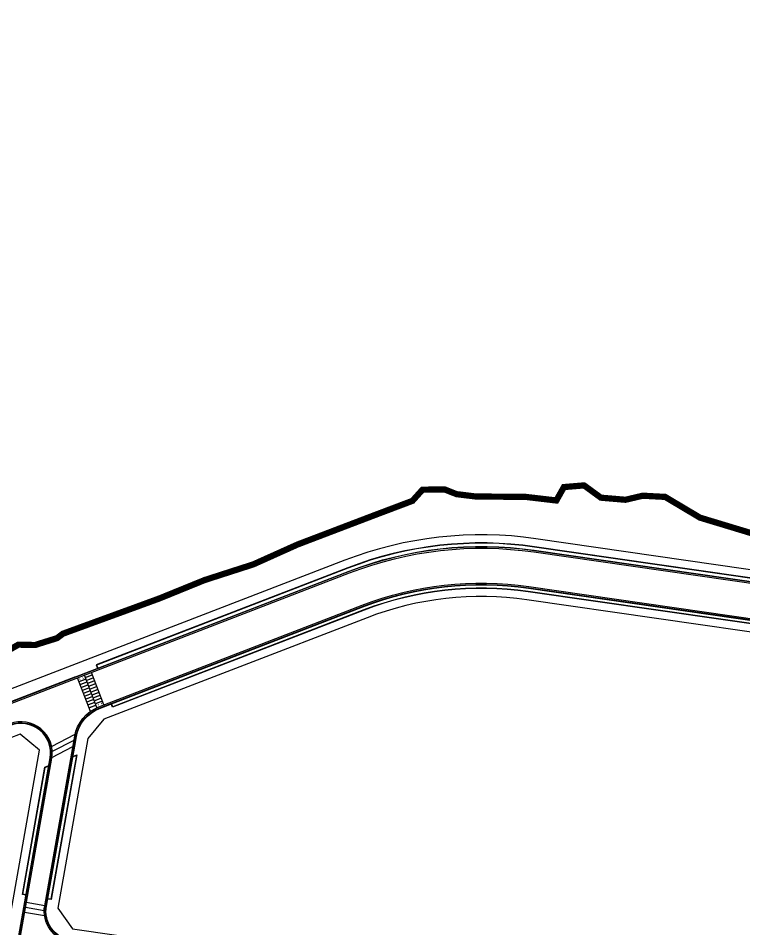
# Model space of a CAD drawing. Header units: millimetres. Extents: x 235041 to 237168, y 422741 to 424190.
# Drawn here: x 236524.5 to 236815.8, y 423394.3 to 423760.1 of the extents above; entities that cross this region are included whole.
import ezdxf

# ---------------------------------------------------------------- set-up
doc = ezdxf.new("R2010")
doc.units = ezdxf.units.MM
doc.linetypes.add('DASHED2', pattern=[0.375, 0.25, -0.125])
doc.linetypes.add('PHANTOM2', pattern=[1.25, 0.625, -0.125, 0.125, -0.125, 0.125, -0.125])
for name, color, linetype in [('0_210818_탑립전민지구 구역계(최종)', 1, 'PHANTOM2'), ('@@노면표시_11.횡단보도(W6.0_백색)', 7, 'Continuous'), ('@@보도선', 7, 'Continuous'), ('@@횡단보도라인', 7, 'Continuous')]:
    doc.layers.add(name, color=color, linetype=linetype)
doc.layers.add('_낮춤(200x250)_직선', color=7, linetype='Continuous', lineweight=13)

# ---------------------------------------------------------------- blocks, each defined once
blk = doc.blocks.new('계획선 검토')
at = {"layer": '@@보도선', "color": 8}
for points in [[(236281.51, 423329.7), (236272.66, 423291.3, 0.358127), (236276.43, 423283.71), (236279.09, 423282.64, 0.394409), (236287.37, 423285.83), (236310.14, 423332.87, -0.190089), (236441.73, 423454.03), (236657.55, 423537.35, -0.12868), (236731.51, 423545.7), (236889.17, 423522.93, 0.326884), (236902.21, 423529.86), (236915.28, 423556.89), (236924.51, 423569.08), (236985.06, 423694.26, 0.414478), (236979.24, 423710.96), (236913.95, 423742.46), (236911.36, 423743.71), (236899.26, 423753.16), (236885.96, 423759.96)], [(236885.73, 423759.52), (236898.99, 423752.74), (236911.1, 423743.28), (236913.73, 423742.01), (236979.02, 423710.51, -0.414478), (236984.61, 423694.47), (236924.08, 423569.35), (236914.85, 423557.15), (236901.76, 423530.08, -0.326884), (236889.24, 423523.42), (236731.58, 423546.2, 0.12868), (236657.37, 423537.81), (236441.55, 423454.49, 0.190089), (236309.69, 423333.09), (236286.92, 423286.05, -0.414214), (236278.9, 423283.27), (236276.71, 423284.33)], [(236547.55, 423495.41), (236547.47, 423495.6), (236657.3, 423538, -0.12868), (236731.61, 423546.4), (236889.27, 423523.62, 0.326884), (236901.58, 423530.16), (236914.68, 423557.25), (236923.91, 423569.45), (236984.43, 423694.56, 0.414478), (236978.93, 423710.33), (236913.65, 423741.83), (236910.99, 423743.11), (236898.88, 423752.57), (236885.64, 423759.34)], [(236883.8, 423755.73), (236895.05, 423749.71), (236908.39, 423738.62), (236911.4, 423737.17), (236976.67, 423705.67), (236979.99, 423696.13), (236919.9, 423571.91), (236910.67, 423559.71), (236897.81, 423533.13), (236888.91, 423528.4), (236732.28, 423551.03, 0.12868), (236655.61, 423542.37), (236439.8, 423459.05, 0.190089), (236305.3, 423335.21), (236281.47, 423286.01), (236277.09, 423284.34)], [(236881.71, 423524.71), (236882.3, 423526.06), (236731.81, 423547.8, 0.12868), (236656.79, 423539.33), (236555.78, 423500.33), (236556.29, 423499.01)], [(236881.59, 423524.73), (236882.13, 423525.97), (236731.8, 423547.68, 0.12868), (236656.83, 423539.21), (236555.94, 423500.26), (236556.41, 423499.05)], [(236546.98, 423467.78), (236547.18, 423467.74), (236547.85, 423471.58, -0.262673), (236557.1, 423482.81), (236662.84, 423523.63, -0.12868), (236729.41, 423531.15), (236833.93, 423516.06), (236848.34, 423510.94), (236878.13, 423506.64, -0.507291), (236887.06, 423489.82), (236850.49, 423414.21, 0.045008), (236829.72, 423359.12, -0.377445), (236816.66, 423350.59), (236813.93, 423350.99), (236813.9, 423350.79)], [(236874.04, 423507.23), (236873.45, 423505.88), (236848, 423509.56), (236833.58, 423514.67), (236729.21, 423529.75, 0.12868), (236663.35, 423522.31), (236562.35, 423483.31), (236561.84, 423484.64)], [(236873.92, 423507.25), (236873.38, 423506.01), (236848.03, 423509.67), (236833.61, 423514.79), (236729.22, 423529.87, 0.12868), (236663.31, 423522.42), (236562.42, 423483.47), (236561.95, 423484.68)], [(236547.48, 423495.58), (236441.49, 423454.66, 0.190089), (236309.53, 423333.16), (236286.76, 423286.13, -0.414214), (236278.98, 423283.43), (236276.79, 423284.49), (236276.71, 423284.33)], [(236813.93, 423350.97), (236545.75, 423389.71, -0.423443), (236535.8, 423403.46), (236547.16, 423467.75)]]:
    blk.add_lwpolyline(points, format="xyb", dxfattribs=at)
for points in [[(236545.65, 423389.03, -0.423443), (236535.13, 423403.58), (236547.16, 423471.7, -0.262673), (236556.84, 423483.46), (236662.59, 423524.29, -0.12868), (236729.51, 423531.85), (236834.1, 423516.74), (236848.51, 423511.63), (236878.23, 423507.33, -0.507291), (236887.69, 423489.52), (236851.12, 423413.9, 0.045008), (236830.39, 423358.93, -0.377445), (236816.56, 423349.9)], [(236545.72, 423389.53, -0.423443), (236535.62, 423403.49), (236547.66, 423471.61, -0.262673), (236557.02, 423482.99), (236662.77, 423523.82, -0.12868), (236729.44, 423531.35), (236833.98, 423516.25), (236848.39, 423511.14), (236878.16, 423506.84, -0.507291), (236887.24, 423489.74), (236850.67, 423414.12, 0.045008), (236829.91, 423359.06, -0.377445), (236816.63, 423350.4)], [(236883.36, 423492.9), (236878.61, 423501.84), (236847.22, 423506.38), (236832.8, 423511.49), (236728.74, 423526.52, 0.12868), (236664.53, 423519.27), (236558.84, 423478.47), (236552.45, 423470.7), (236540.41, 423402.56), (236546.33, 423394.37), (236816.91, 423355.29), (236825.34, 423360.84, -0.044642), (236846.28, 423416.25)], [(236537.98, 423462.82, 0.583941), (236521.17, 423476.65), (236444.44, 423447.03, 0.190089), (236316.89, 423329.6), (236298.56, 423291.73, 0.431151), (236305.02, 423274.74), (236327.52, 423265.4, 0.046644), (236481.57, 423217.7, 0.423667), (236496.45, 423227.76)], [(236537.49, 423462.91, 0.583941), (236521.35, 423476.19), (236444.62, 423446.56, 0.190089), (236317.34, 423329.38), (236299.01, 423291.52, 0.431151), (236305.21, 423275.2), (236327.71, 423265.86, 0.046644), (236481.67, 423218.19, 0.423667), (236495.96, 423227.85)], [(236537.31, 423462.94, 0.583941), (236521.41, 423476.02), (236444.68, 423446.4, 0.190089), (236317.51, 423329.3), (236299.17, 423291.44, 0.431151), (236305.28, 423275.37), (236327.78, 423266.03, 0.046644), (236481.71, 423218.37, 0.423667), (236495.78, 423227.88)], [(236533.08, 423466.02), (236525.25, 423472.46), (236446.37, 423442.01, 0.190089), (236321.74, 423327.25), (236303.32, 423289.22), (236306.91, 423279.78), (236329.58, 423270.37, 0.046675), (236482.78, 423222.94), (236491.14, 423228.62)]]:
    blk.add_lwpolyline(points, format="xyb", close=True, dxfattribs=at)
for points in [[(236546.42, 423463.59), (236547.99, 423464.2), (236537.72, 423406.03), (236536.3, 423406.28)], [(236546.4, 423463.46), (236547.84, 423464.01), (236537.62, 423406.17), (236536.32, 423406.4)], [(236527.57, 423407.83), (236526.15, 423408.08), (236535.2, 423459.26), (236536.77, 423459.87)], [(236527.59, 423407.94), (236526.29, 423408.17), (236535.3, 423459.17), (236536.74, 423459.73)]]:
    blk.add_lwpolyline(points, dxfattribs=at)

msp = doc.modelspace()

# ---------------------------------------------------------------- hatches: boundary and pattern name
at = {"layer": '@@노면표시_11.횡단보도(W6.0_백색)', "ltscale": 0.1}
for points in [[(236551.77, 423495.09), (236554.34, 423496.08), (236554.16, 423496.55), (236551.59, 423495.56)], [(236551.53, 423494.33), (236548.96, 423493.34), (236548.78, 423493.8), (236551.35, 423494.79)], [(236549.39, 423494.15), (236549.45, 423494.6), (236549.31, 423494.55), (236549.17, 423494.92), (236549.03, 423494.86), (236549.17, 423494.49), (236549.04, 423494.44)], [(236551.98, 423493.16), (236549.41, 423492.17), (236549.23, 423492.64), (236551.8, 423493.63)], [(236550.67, 423494.64), (236550.74, 423495.09), (236550.6, 423495.04), (236550.45, 423495.41), (236550.31, 423495.36), (236550.46, 423494.99), (236550.32, 423494.93)], [(236552.22, 423493.93), (236554.79, 423494.92), (236554.61, 423495.38), (236552.04, 423494.39)], [(236552.67, 423492.76), (236555.24, 423493.75), (236555.06, 423494.22), (236552.49, 423493.23)], [(236553.12, 423491.59), (236555.69, 423492.58), (236555.51, 423493.05), (236552.94, 423492.06)], [(236552.43, 423492), (236549.86, 423491.01), (236549.68, 423491.47), (236552.25, 423492.46)], [(236552.88, 423490.83), (236550.31, 423489.84), (236550.13, 423490.31), (236552.7, 423491.3)], [(236553.33, 423489.66), (236550.76, 423488.67), (236550.58, 423489.14), (236553.15, 423490.13)], [(236553.57, 423490.43), (236556.14, 423491.42), (236555.96, 423491.88), (236553.39, 423490.89)], [(236554.02, 423489.26), (236556.59, 423490.25), (236556.41, 423490.72), (236553.84, 423489.73)], [(236554.47, 423488.09), (236557.04, 423489.09), (236556.86, 423489.55), (236554.29, 423488.56)], [(236553.78, 423488.5), (236551.21, 423487.51), (236551.03, 423487.97), (236553.6, 423488.96)], [(236554.23, 423487.33), (236551.66, 423486.34), (236551.48, 423486.81), (236554.05, 423487.8)], [(236554.68, 423486.17), (236552.12, 423485.18), (236551.94, 423485.64), (236554.5, 423486.63)], [(236554.92, 423486.93), (236557.49, 423487.92), (236557.31, 423488.39), (236554.74, 423487.4)], [(236555.37, 423485.76), (236557.94, 423486.75), (236557.76, 423487.22), (236555.19, 423486.23)], [(236555.82, 423484.6), (236558.39, 423485.59), (236558.21, 423486.05), (236555.64, 423485.06)], [(236555.13, 423485), (236552.57, 423484.01), (236552.39, 423484.48), (236554.95, 423485.47)], [(236555.58, 423483.83), (236553.02, 423482.84), (236552.84, 423483.31), (236555.4, 423484.3)], [(236556.5, 423484.75), (236556.43, 423484.3), (236556.57, 423484.35), (236556.72, 423483.98), (236556.86, 423484.03), (236556.71, 423484.4), (236556.85, 423484.46)], [(236557.78, 423485.25), (236557.72, 423484.79), (236557.86, 423484.85), (236558, 423484.47), (236558.14, 423484.53), (236558, 423484.9), (236558.14, 423484.95)]]:
    msp.add_hatch(color=256, dxfattribs=at).paths.add_polyline_path(points)

# ---------------------------------------------------------------- linework, layer by layer
at = {"layer": '0_210818_탑립전민지구 구역계(최종)', "linetype": 'PHANTOM2', "ltscale": 25, "const_width": 2.5, "flags": 128}
msp.add_lwpolyline([(237113.94, 423644.98, -0.393187), (237120.94, 423625.78), (237105.83, 423590.01), (237098.66, 423564.05), (236956.25, 423226.98, 0.032578), (236917.24, 423114.79), (236907.16, 423116.34), (236883.77, 423119.72), (236882.02, 423120.86), (236870.93, 423128.06), (236869.81, 423128.78), (236848.19, 423131.16), (236816.41, 423134.62), (236784.83, 423138.07), (236767.34, 423139.98), (236753.14, 423141.7), (236721.91, 423145.56), (236709.29, 423147.06), (236699.79, 423148.23), (236690, 423149.46), (236681.07, 423150.54), (236664.97, 423152.47), (236660.97, 423151.23), (236658.18, 423149.6), (236619.15, 423148.23), (236612.53, 423149.89), (236595.62, 423153.61), (236584.03, 423156.23), (236579.04, 423156.82), (236574.77, 423157.4), (236571.69, 423157.77), (236567.49, 423158.12), (236555.61, 423159.25), (236545.67, 423160.98), (236539.12, 423162.34), (236538.71, 423162.37), (236529.3, 423164.58), (236520.57, 423166.16), (236483.56, 423172.92), (236470.72, 423175.36), (236464.7, 423176.71), (236435.21, 423183.29), (236392.4, 423195.47), (236386.41, 423197.36), (236349.07, 423209.04), (236336.69, 423212.92), (236329.23, 423215.26), (236309.91, 423224.07), (236273.47, 423240.68), (236270.01, 423242.26), (236266.66, 423243.79), (236242.55, 423259.37), (236238.67, 423261.88), (236216.76, 423276.69), (236218.95, 423278.58), (236234.07, 423281.14), (236234.22, 423281.31), (236243.64, 423292.56), (236254.54, 423303.5), (236265.11, 423311.77), (236275.06, 423325.38), (236283.29, 423330.89), (236287.79, 423341.04), (236296.68, 423344.08), (236307.77, 423366.98), (236310.42, 423372.44), (236318.42, 423386.64), (236326.6, 423396.81), (236338.07, 423406.5), (236347.12, 423417.75), (236349.02, 423420.83), (236350.49, 423423.19), (236364.44, 423439.1), (236377.97, 423443.41), (236392.52, 423448.1), (236408.44, 423459.41), (236429.46, 423476.56), (236438.27, 423481.48), (236441.67, 423483.33), (236447.44, 423486.42), (236468.48, 423493.75), (236477.9, 423495.85), (236489.88, 423497.24), (236500.86, 423501.15), (236503.86, 423501.85), (236511.45, 423503.53), (236518.79, 423505.17), (236524.56, 423508.46), (236531.27, 423508.32), (236540.1, 423511.09), (236542.46, 423512.87), (236571.69, 423523.55), (236581.39, 423527.11), (236599.32, 423534.41), (236618.92, 423540.73), (236636.58, 423548.67), (236667.91, 423560.62), (236682.78, 423566.24), (236686.81, 423570.72), (236695.65, 423570.84), (236700.47, 423568.93), (236708.06, 423568), (236728.38, 423567.81), (236740.55, 423566.38), (236743.58, 423571.77), (236751.67, 423572.44), (236758.43, 423567.51), (236768.28, 423566.67), (236775.24, 423568.3), (236784.23, 423567.82), (236798.21, 423559.49), (236807.14, 423556.79), (236836.34, 423547.94), (236854.51, 423550.11), (236867.98, 423546.42), (236876.41, 423549.13), (236882.67, 423554.43), (236892.16, 423559.86), (236896.23, 423561.53), (236900.96, 423563.39), (236913.18, 423585.85), (236915.71, 423588.83), (236920.89, 423602.34), (236922.9, 423614.3), (236918.62, 423622.44), (236920, 423627.94), (236922.94, 423634.74), (236929.53, 423660.19), (236930.16, 423676.38), (236927.41, 423694.26), (236923.22, 423703.51), (236919.87, 423719.3), (236892.55, 423748.88), (236889.5, 423747.64), (236884.37, 423754.74), (236882.77, 423756.96), (236893.9, 423751.77), (236901.26, 423748.33), (236919.32, 423739.63), (236921.54, 423738.56), (236931.84, 423733.61), (236934.62, 423732.12), (236949.14, 423724.84), (236951.83, 423723.54), (236954.7, 423722.15), (236957.23, 423720.93), (236958.13, 423720.5), (236961.01, 423719.11), (236963.53, 423717.89), (236964.43, 423717.46), (236966.23, 423716.59), (236967.13, 423716.15), (236968.94, 423715.28), (236970.74, 423714.41), (236972.54, 423713.54), (236973.44, 423713.11), (236975.24, 423712.24), (236977.04, 423711.37), (236978.84, 423710.5), (236979.74, 423710.07), (236981.54, 423709.2), (236983.35, 423708.33), (236985.15, 423707.46), (236986.05, 423707.02), (236987.85, 423706.15), (236989.65, 423705.28), (236991.45, 423704.41), (236992.35, 423703.98), (236994.15, 423703.11), (236995.95, 423702.24), (236997.75, 423701.37), (236998.65, 423700.94), (237000.46, 423700.07), (237002.26, 423699.2), (237004.06, 423698.33), (237004.96, 423697.89), (237006.76, 423697.02), (237008.56, 423696.15), (237010.36, 423695.28), (237011.26, 423694.85), (237013.06, 423693.98), (237014.87, 423693.11), (237016.67, 423692.24), (237017.57, 423691.81), (237019.37, 423690.94), (237021.17, 423690.07), (237022.97, 423689.2), (237023.87, 423688.76), (237025.67, 423687.89), (237027.47, 423687.03), (237029.27, 423686.16), (237030.17, 423685.72), (237031.98, 423684.85), (237035.58, 423683.11), (237037.38, 423682.24), (237040.08, 423680.94), (237041.88, 423680.07), (237043.68, 423679.2), (237046.39, 423677.9), (237048.19, 423677.03), (237051.06, 423675.64), (237053.59, 423674.42), (237054.49, 423673.98), (237057.37, 423672.6), (237059.89, 423671.38), (237060.79, 423670.94), (237063.67, 423669.55), (237066.2, 423668.33), (237067.1, 423667.9), (237068.9, 423667.03), (237069.8, 423666.59), (237071.6, 423665.72), (237073.4, 423664.86), (237075.2, 423663.99), (237076.1, 423663.55), (237077.91, 423662.68), (237079.71, 423661.81), (237081.51, 423660.94), (237082.41, 423660.51), (237084.21, 423659.64), (237086.01, 423658.77), (237087.81, 423657.9), (237088.71, 423657.47), (237090.51, 423656.6), (237092.31, 423655.73), (237094.12, 423654.86), (237095.02, 423654.42), (237096.82, 423653.55), (237098.62, 423652.68), (237100.42, 423651.81), (237101.32, 423651.38), (237103.12, 423650.51), (237104.92, 423649.64), (237106.66, 423648.8), (237113.95, 423645)], format="xyb", close=True, dxfattribs=at)
at = {"layer": '@@횡단보도라인', "color": 6}
for points in [[(236558.9, 423484.26), (236553.86, 423497.32)], [(236553.47, 423481.65), (236548.26, 423495.15)], [(236537.89, 423467.61), (236547.32, 423472.45)], [(236538.04, 423463.19), (236546.42, 423467.49)], [(236535.13, 423403.57), (236527.74, 423404.87)], [(236535.08, 423399.51), (236527.05, 423400.93)]]:
    msp.add_lwpolyline(points, dxfattribs=at)
at = {"layer": '@@횡단보도라인', "color": 1}
for points in [[(236556.11, 423483.16), (236551.06, 423496.24)], [(236546.86, 423469.96), (236538.16, 423465.5)], [(236534.94, 423401.57), (236527.39, 423402.9)]]:
    msp.add_lwpolyline(points, dxfattribs=at)

# ---------------------------------------------------------------- block references
at = {"layer": '_낮춤(200x250)_직선', "color": 50, "linetype": 'DASHED2', "ltscale": 2}
msp.add_blockref('계획선 검토', (0, 0), dxfattribs=at)

doc.saveas('drawing.dxf')
